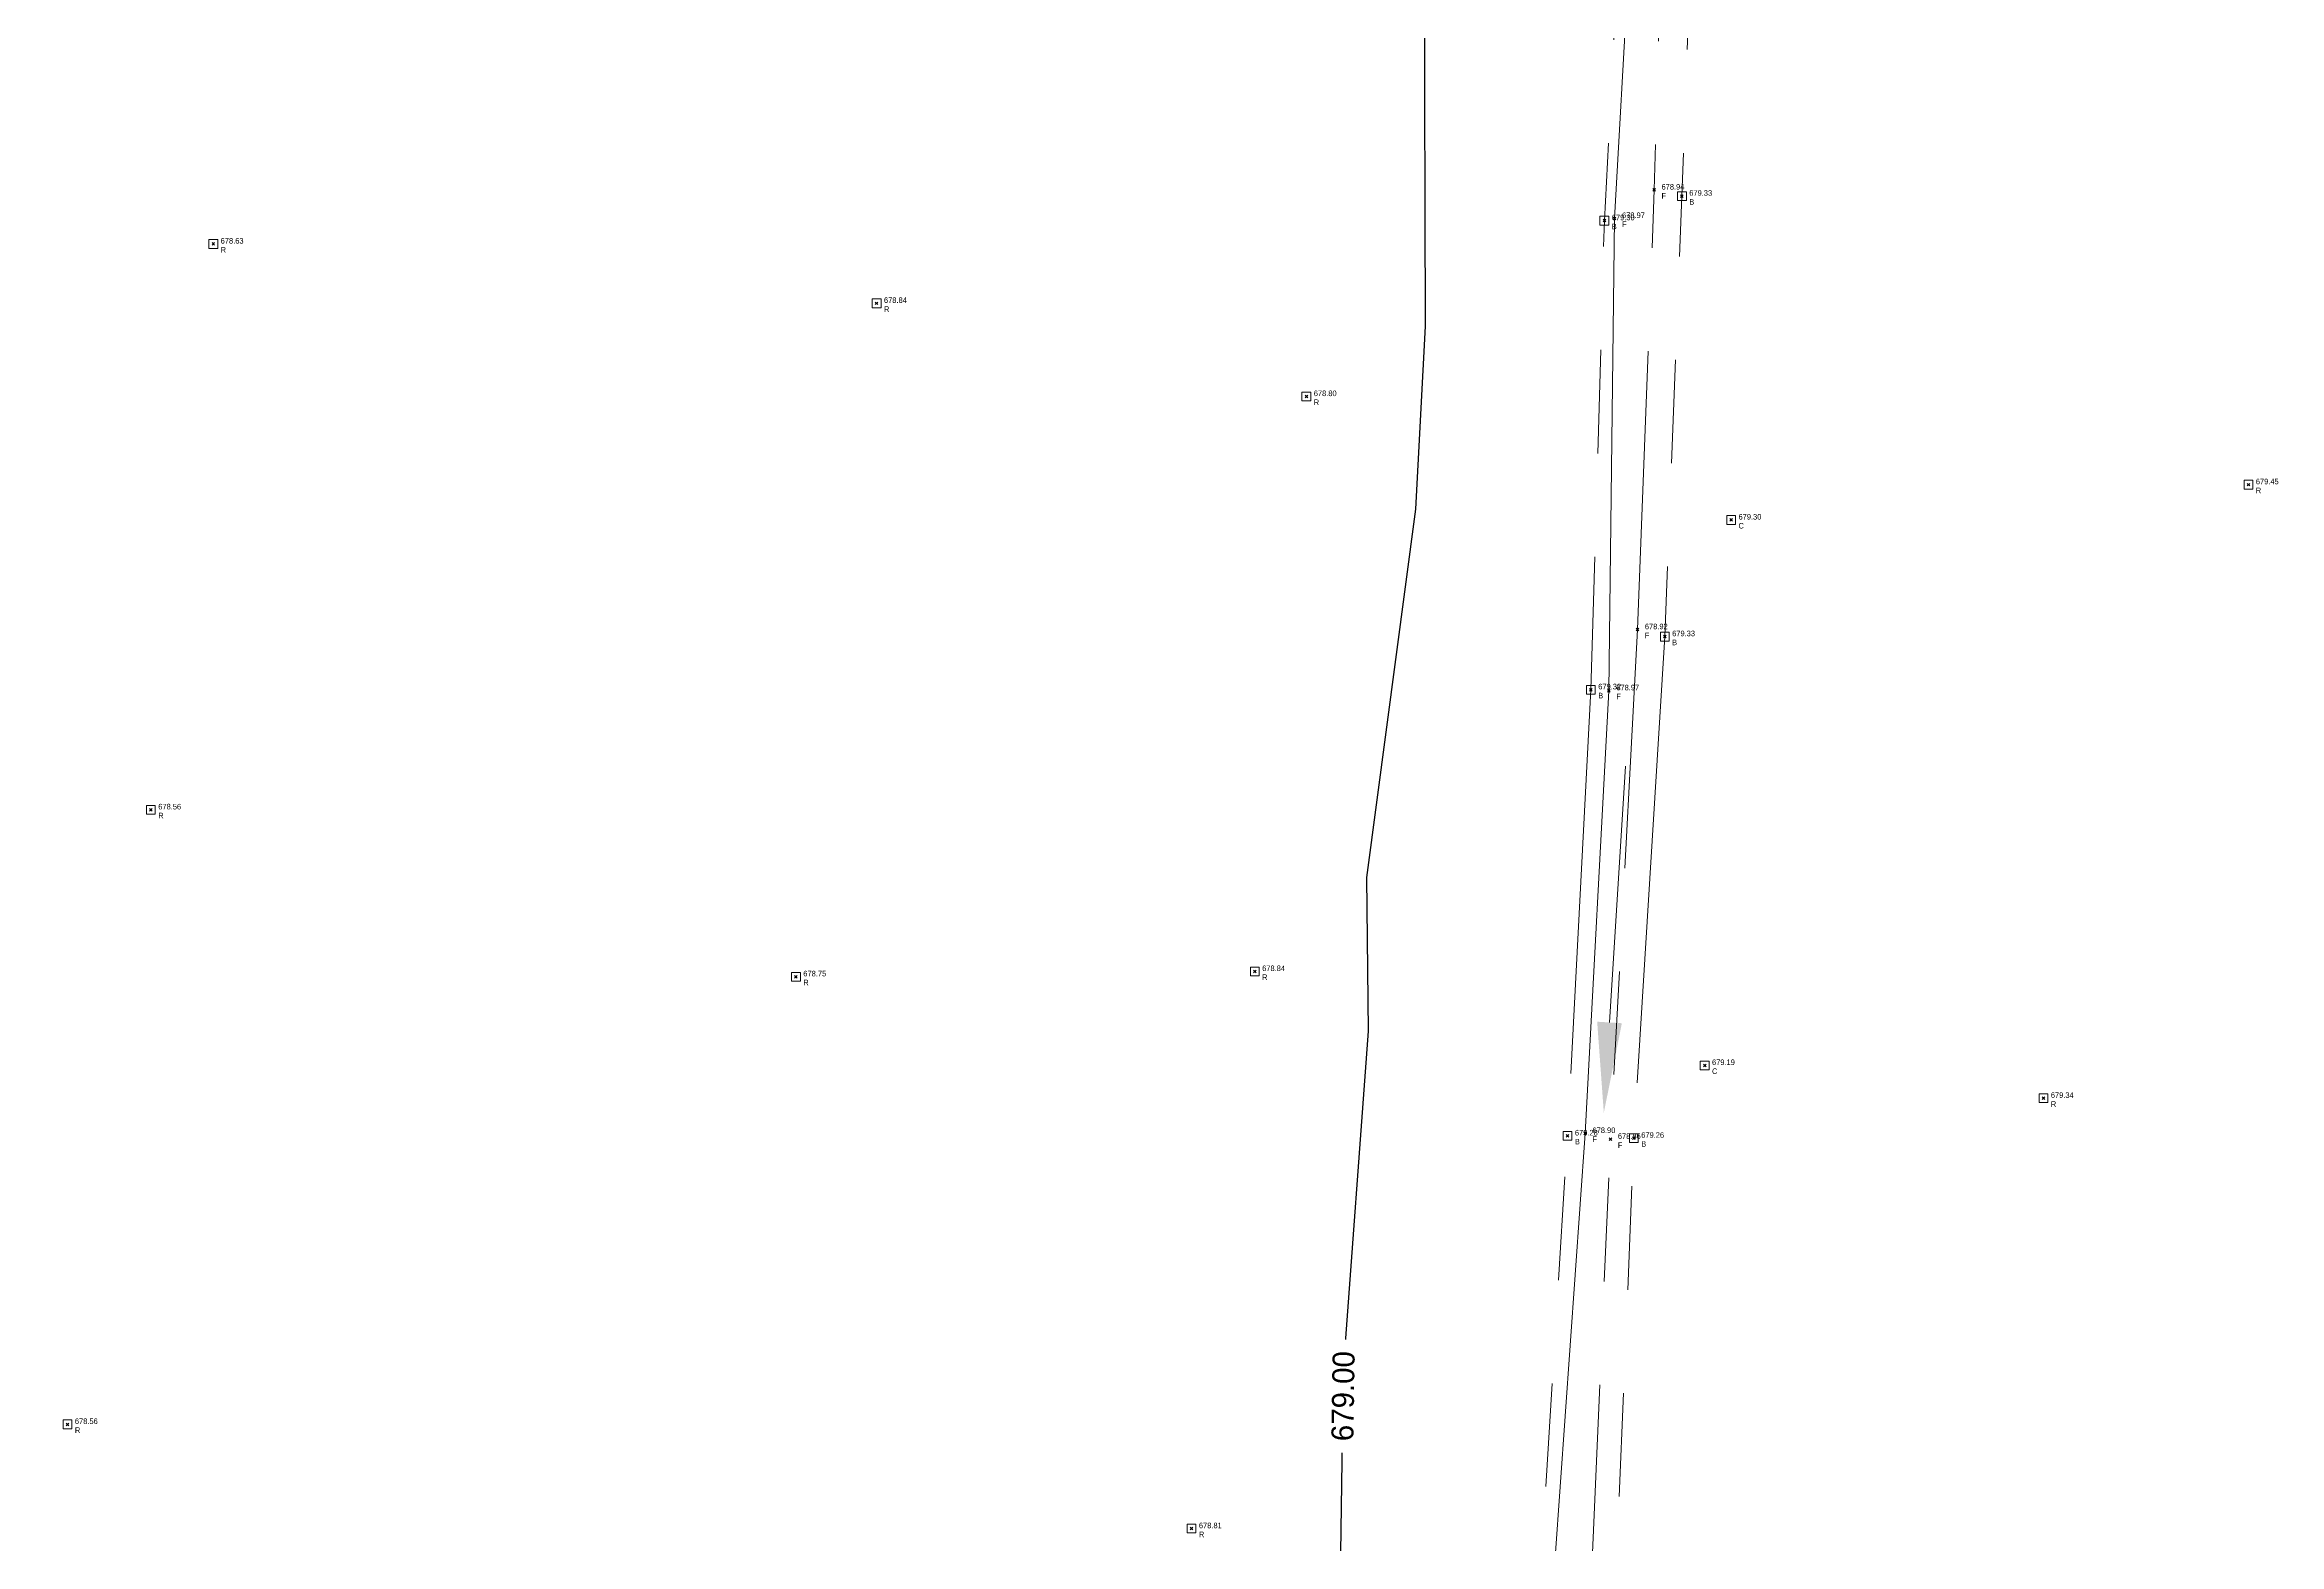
# Model space of a CAD drawing. Extents: x 350769 to 354978, y 6304672 to 6307963.
# Drawn here: x 352534.9 to 352585.7, y 6305642.5 to 6305676.5 of the extents above; entities that cross this region are included whole.
import ezdxf

# ---------------------------------------------------------------- set-up
doc = ezdxf.new("R2010")
doc.units = 0
doc.header["$PDMODE"] = 35
doc.header["$PDSIZE"] = 0.03
doc.linetypes.add('CONTINUOS', pattern=[0])
doc.linetypes.add('PHANTOM', pattern=[23.5, 11.75, -2.35, 2.35, -2.35, 2.35, -2.35])
doc.layers.get('0').update_dxf_attribs({"linetype": 'CONTINUOUS'})
doc.layers.get('Defpoints').update_dxf_attribs({"linetype": 'CONTINUOUS'})
for name, color, linetype in [('02_Geo ext_Acotamiento', 7, 'CONTINUOUS'), ('02_Geo ext_Geometria', 2, 'CONTINUOUS'), ('1-CANAL', 150, 'PHANTOM'), ('3-CANAL FDO', 141, 'PHANTOM'), ('3-CANAL_FDO', 4, 'CONTINUOUS'), ('C-TINN', 5, 'CONTINUOUS'), ('C-TOPO-MINR', 8, 'CONTINUOUS'), ('V-NODE DIC 2005', 4, 'CONTINUOUS'), ('V-NODE-TEXT DIC 2005', 2, 'CONTINUOUS')]:
    doc.layers.add(name, color=color, linetype=linetype)
doc.layers.add('0_ASD_TOPOGRAFIA_ELEMENTOS', color=9, linetype='CONTINUOS', lineweight=5, true_color=0xbdbdbd)
doc.styles.add('ROMANS', font='romans.shx', dxfattribs={"width": 0.65})
doc.dimstyles.new('Principal', dxfattribs={"dimscale": 0, "dimtxt": 2, "dimasz": 2, "dimexe": 1, "dimexo": 1, "dimtad": 1, "dimrnd": 0.05, "dimzin": 1, "dimtxsty": 'ROMANS', "dimcen": 2.5, "dimclrt": 2, "dimaunit": 2, "dimadec": 0, "dimazin": 0, "dimtfac": 1, "dimtmove": 0, "dimatfit": 3, "dimfxl": 1, "dimfxlon": 1, "dimarcsym": 0})

# ---------------------------------------------------------------- blocks, each defined once
blk = doc.blocks.new('*D990')
at = {"layer": '02_Geo ext_Geometria', "color": 0, "lineweight": -2, "transparency": 16777216}
blk.add_line((352576.022, 6306008.91), (352574.44, 6306014.447), dxfattribs=at)
at = {"layer": '02_Geo ext_Geometria', "color": 0, "transparency": 16777216}
blk.add_solid([(352574.6, 6306014.493), (352574.28, 6306014.401), (352574.165, 6306015.409)], dxfattribs=at)
at = {"layer": 'Defpoints', "color": 0, "transparency": 16777216}
for p in [(352574.165, 6306015.409), (352689.665, 6305611.165)]:
    blk.add_point(p, dxfattribs=at)
at = {"layer": '02_Geo ext_Geometria', "color": 2, "transparency": 16777216, "insert": (352576.282, 6306011.306), "char_height": 1, "attachment_point": 5, "rotation": 285.9455, "style": 'ROMANS'}
blk.add_mtext('R420,40', dxfattribs=at)
blk = doc.blocks.new('*D1163')
at = {"layer": '02_Geo ext_Acotamiento', "color": 0, "lineweight": -2, "transparency": 16777216}
blk.add_line((352570.503, 6306007.292), (352568.844, 6306012.806), dxfattribs=at)
at = {"layer": '02_Geo ext_Acotamiento', "color": 0, "transparency": 16777216}
blk.add_solid([(352569.004, 6306012.854), (352568.685, 6306012.758), (352568.556, 6306013.764)], dxfattribs=at)
at = {"layer": 'Defpoints', "color": 0, "transparency": 16777216}
for p in [(352568.556, 6306013.764), (352689.665, 6305611.165)]:
    blk.add_point(p, dxfattribs=at)
at = {"layer": '02_Geo ext_Acotamiento', "color": 2, "transparency": 16777216, "insert": (352570.729, 6306009.69), "char_height": 1, "attachment_point": 5, "rotation": 286.7422, "style": 'ROMANS'}
blk.add_mtext('R420,40', dxfattribs=at)
blk = doc.blocks.new('*D1236')
at = {"layer": '02_Geo ext_Acotamiento', "color": 0, "lineweight": -2, "transparency": 16777216}
blk.add_line((352474.045, 6305972.496), (352473.119, 6305978.179), dxfattribs=at)
at = {"layer": '02_Geo ext_Acotamiento', "color": 0, "transparency": 16777216}
blk.add_solid([(352473.283, 6305978.206), (352472.954, 6305978.153), (352472.958, 6305979.166)], dxfattribs=at)
at = {"layer": 'Defpoints', "color": 0, "transparency": 16777216}
for p in [(352472.958, 6305979.166), (352596.042, 6305224.025)]:
    blk.add_point(p, dxfattribs=at)
at = {"layer": '02_Geo ext_Acotamiento', "color": 2, "transparency": 16777216, "insert": (352474.582, 6305974.845), "char_height": 1, "attachment_point": 5, "rotation": 279.2575, "style": 'ROMANS'}
blk.add_mtext('R765,10', dxfattribs=at)
blk = doc.blocks.new('*D1285')
at = {"layer": '02_Geo ext_Acotamiento', "color": 0, "lineweight": -2, "transparency": 16777216}
blk.add_line((352571.708, 6306017.61), (352570.121, 6306023.145), dxfattribs=at)
at = {"layer": '02_Geo ext_Acotamiento', "color": 0, "transparency": 16777216}
blk.add_solid([(352570.282, 6306023.191), (352569.961, 6306023.099), (352569.846, 6306024.106)], dxfattribs=at)
at = {"layer": 'Defpoints', "color": 0, "transparency": 16777216}
for p in [(352569.846, 6306024.106), (352673.986, 6305660.762)]:
    blk.add_point(p, dxfattribs=at)
at = {"layer": '02_Geo ext_Acotamiento', "color": 2, "transparency": 16777216, "insert": (352571.966, 6306020.005), "char_height": 1, "attachment_point": 5, "rotation": 285.9932, "style": 'ROMANS'}
blk.add_mtext('R377,95', dxfattribs=at)
blk = doc.blocks.new('*U1327')
at = {"color": 0, "linetype": 'ByBlock', "lineweight": -2, "transparency": 16777216}
blk.add_point((0, 0), dxfattribs=at)
blk = doc.blocks.new('*U4300', base_point=(352570.393, 6305672.458))
at = {"layer": 'V-NODE-TEXT DIC 2005', "linetype": 'ByBlock', "char_height": 0.127}
for s, insert, attachment_point in [('679.30', (352570.56, 6305672.529), 4), ('B', (352570.56, 6305672.39), 1)]:
    blk.add_mtext(s, dxfattribs=dict(at, insert=insert, attachment_point=attachment_point))
blk = doc.blocks.new('*U4301', base_point=(352570.393, 6305672.458))
at = {"layer": 'V-NODE-TEXT DIC 2005', "color": 2, "lineweight": -2}
blk.add_blockref('*U4300', (352570.393, 6305672.458), dxfattribs=at)
blk = doc.blocks.new('*U4298', base_point=(352572.153, 6305673.015))
at = {"layer": 'V-NODE-TEXT DIC 2005', "linetype": 'ByBlock', "char_height": 0.127}
for s, insert, attachment_point in [('679.33', (352572.32, 6305673.086), 4), ('B', (352572.32, 6305672.947), 1)]:
    blk.add_mtext(s, dxfattribs=dict(at, insert=insert, attachment_point=attachment_point))
blk = doc.blocks.new('*U4299', base_point=(352572.153, 6305673.015))
at = {"layer": 'V-NODE-TEXT DIC 2005', "color": 2, "lineweight": -2}
blk.add_blockref('*U4298', (352572.153, 6305673.015), dxfattribs=at)
blk = doc.blocks.new('*U4292', base_point=(352570.086, 6305661.803))
at = {"layer": 'V-NODE-TEXT DIC 2005', "linetype": 'ByBlock', "char_height": 0.127}
for s, insert, attachment_point in [('679.32', (352570.253, 6305661.874), 4), ('B', (352570.253, 6305661.735), 1)]:
    blk.add_mtext(s, dxfattribs=dict(at, insert=insert, attachment_point=attachment_point))
blk = doc.blocks.new('*U4293', base_point=(352570.086, 6305661.803))
at = {"layer": 'V-NODE-TEXT DIC 2005', "color": 2, "lineweight": -2}
blk.add_blockref('*U4292', (352570.086, 6305661.803), dxfattribs=at)
blk = doc.blocks.new('*U4286', base_point=(352571.764, 6305663.01))
at = {"layer": 'V-NODE-TEXT DIC 2005', "linetype": 'ByBlock', "char_height": 0.127}
for s, insert, attachment_point in [('679.33', (352571.931, 6305663.081), 4), ('B', (352571.931, 6305662.942), 1)]:
    blk.add_mtext(s, dxfattribs=dict(at, insert=insert, attachment_point=attachment_point))
blk = doc.blocks.new('*U4287', base_point=(352571.764, 6305663.01))
at = {"layer": 'V-NODE-TEXT DIC 2005', "color": 2, "lineweight": -2}
blk.add_blockref('*U4286', (352571.764, 6305663.01), dxfattribs=at)
blk = doc.blocks.new('*U4284', base_point=(352569.556, 6305651.67))
at = {"layer": 'V-NODE-TEXT DIC 2005', "linetype": 'ByBlock', "char_height": 0.127}
for s, insert, attachment_point in [('679.28', (352569.723, 6305651.741), 4), ('B', (352569.723, 6305651.602), 1)]:
    blk.add_mtext(s, dxfattribs=dict(at, insert=insert, attachment_point=attachment_point))
blk = doc.blocks.new('*U4285', base_point=(352569.556, 6305651.67))
at = {"layer": 'V-NODE-TEXT DIC 2005', "color": 2, "lineweight": -2}
blk.add_blockref('*U4284', (352569.556, 6305651.67), dxfattribs=at)
blk = doc.blocks.new('*U4270', base_point=(352571.063, 6305651.617))
at = {"layer": 'V-NODE-TEXT DIC 2005', "linetype": 'ByBlock', "char_height": 0.127}
for s, insert, attachment_point in [('679.26', (352571.23, 6305651.688), 4), ('B', (352571.23, 6305651.549), 1)]:
    blk.add_mtext(s, dxfattribs=dict(at, insert=insert, attachment_point=attachment_point))
blk = doc.blocks.new('*U4271', base_point=(352571.063, 6305651.617))
at = {"layer": 'V-NODE-TEXT DIC 2005', "color": 2, "lineweight": -2}
blk.add_blockref('*U4270', (352571.063, 6305651.617), dxfattribs=at)
blk = doc.blocks.new('*U3998', base_point=(352573.271, 6305665.66))
at = {"layer": 'V-NODE-TEXT DIC 2005', "linetype": 'ByBlock', "char_height": 0.127}
for s, insert, attachment_point in [('679.30', (352573.438, 6305665.731), 4), ('C', (352573.438, 6305665.592), 1)]:
    blk.add_mtext(s, dxfattribs=dict(at, insert=insert, attachment_point=attachment_point))
blk = doc.blocks.new('*U3999', base_point=(352573.271, 6305665.66))
at = {"layer": 'V-NODE-TEXT DIC 2005', "color": 2, "lineweight": -2}
blk.add_blockref('*U3998', (352573.271, 6305665.66), dxfattribs=at)
blk = doc.blocks.new('*U3966', base_point=(352572.671, 6305653.27))
at = {"layer": 'V-NODE-TEXT DIC 2005', "linetype": 'ByBlock', "char_height": 0.127}
for s, insert, attachment_point in [('679.19', (352572.838, 6305653.341), 4), ('C', (352572.838, 6305653.202), 1)]:
    blk.add_mtext(s, dxfattribs=dict(at, insert=insert, attachment_point=attachment_point))
blk = doc.blocks.new('*U3967', base_point=(352572.671, 6305653.27))
at = {"layer": 'V-NODE-TEXT DIC 2005', "color": 2, "lineweight": -2}
blk.add_blockref('*U3966', (352572.671, 6305653.27), dxfattribs=at)
blk = doc.blocks.new('*U3884', base_point=(352570.532, 6305651.592))
at = {"layer": 'V-NODE-TEXT DIC 2005', "linetype": 'ByBlock', "char_height": 0.127}
for s, insert, attachment_point in [('678.86', (352570.699, 6305651.663), 4), ('F', (352570.699, 6305651.524), 1)]:
    blk.add_mtext(s, dxfattribs=dict(at, insert=insert, attachment_point=attachment_point))
blk = doc.blocks.new('*U3885', base_point=(352570.532, 6305651.592))
at = {"layer": 'V-NODE-TEXT DIC 2005', "color": 2, "lineweight": -2}
blk.add_blockref('*U3884', (352570.532, 6305651.592), dxfattribs=at)
blk = doc.blocks.new('*U3842', base_point=(352569.956, 6305651.725))
at = {"layer": 'V-NODE-TEXT DIC 2005', "linetype": 'ByBlock', "char_height": 0.127}
for s, insert, attachment_point in [('678.90', (352570.123, 6305651.796), 4), ('F', (352570.123, 6305651.657), 1)]:
    blk.add_mtext(s, dxfattribs=dict(at, insert=insert, attachment_point=attachment_point))
blk = doc.blocks.new('*U3843', base_point=(352569.956, 6305651.725))
at = {"layer": 'V-NODE-TEXT DIC 2005', "color": 2, "lineweight": -2}
blk.add_blockref('*U3842', (352569.956, 6305651.725), dxfattribs=at)
blk = doc.blocks.new('*U3832', base_point=(352570.625, 6305672.508))
at = {"layer": 'V-NODE-TEXT DIC 2005', "linetype": 'ByBlock', "char_height": 0.127}
for s, insert, attachment_point in [('678.97', (352570.792, 6305672.579), 4), ('F', (352570.792, 6305672.44), 1)]:
    blk.add_mtext(s, dxfattribs=dict(at, insert=insert, attachment_point=attachment_point))
blk = doc.blocks.new('*U3833', base_point=(352570.625, 6305672.508))
at = {"layer": 'V-NODE-TEXT DIC 2005', "color": 2, "lineweight": -2}
blk.add_blockref('*U3832', (352570.625, 6305672.508), dxfattribs=at)
blk = doc.blocks.new('*U3830', base_point=(352571.523, 6305673.155))
at = {"layer": 'V-NODE-TEXT DIC 2005', "linetype": 'ByBlock', "char_height": 0.127}
for s, insert, attachment_point in [('678.94', (352571.69, 6305673.226), 4), ('F', (352571.69, 6305673.087), 1)]:
    blk.add_mtext(s, dxfattribs=dict(at, insert=insert, attachment_point=attachment_point))
blk = doc.blocks.new('*U3831', base_point=(352571.523, 6305673.155))
at = {"layer": 'V-NODE-TEXT DIC 2005', "color": 2, "lineweight": -2}
blk.add_blockref('*U3830', (352571.523, 6305673.155), dxfattribs=at)
blk = doc.blocks.new('*U3818', base_point=(352571.144, 6305663.168))
at = {"layer": 'V-NODE-TEXT DIC 2005', "linetype": 'ByBlock', "char_height": 0.127}
for s, insert, attachment_point in [('678.92', (352571.311, 6305663.239), 4), ('F', (352571.311, 6305663.1), 1)]:
    blk.add_mtext(s, dxfattribs=dict(at, insert=insert, attachment_point=attachment_point))
blk = doc.blocks.new('*U3819', base_point=(352571.144, 6305663.168))
at = {"layer": 'V-NODE-TEXT DIC 2005', "color": 2, "lineweight": -2}
blk.add_blockref('*U3818', (352571.144, 6305663.168), dxfattribs=at)
blk = doc.blocks.new('*U3804', base_point=(352570.496, 6305661.781))
at = {"layer": 'V-NODE-TEXT DIC 2005', "linetype": 'ByBlock', "char_height": 0.127}
for s, insert, attachment_point in [('678.97', (352570.663, 6305661.852), 4), ('F', (352570.663, 6305661.713), 1)]:
    blk.add_mtext(s, dxfattribs=dict(at, insert=insert, attachment_point=attachment_point))
blk = doc.blocks.new('*U3805', base_point=(352570.496, 6305661.781))
at = {"layer": 'V-NODE-TEXT DIC 2005', "color": 2, "lineweight": -2}
blk.add_blockref('*U3804', (352570.496, 6305661.781), dxfattribs=at)
blk = doc.blocks.new('*U3072', base_point=(352563.623, 6305668.464))
at = {"layer": 'V-NODE-TEXT DIC 2005', "linetype": 'ByBlock', "char_height": 0.127}
for s, insert, attachment_point in [('678.80', (352563.79, 6305668.535), 4), ('R', (352563.79, 6305668.396), 1)]:
    blk.add_mtext(s, dxfattribs=dict(at, insert=insert, attachment_point=attachment_point))
blk = doc.blocks.new('*U3073', base_point=(352563.623, 6305668.464))
at = {"layer": 'V-NODE-TEXT DIC 2005', "color": 2, "lineweight": -2}
blk.add_blockref('*U3072', (352563.623, 6305668.464), dxfattribs=at)
blk = doc.blocks.new('*U3066', base_point=(352561.016, 6305642.749))
at = {"layer": 'V-NODE-TEXT DIC 2005', "linetype": 'ByBlock', "char_height": 0.127}
for s, insert, attachment_point in [('678.81', (352561.183, 6305642.82), 4), ('R', (352561.183, 6305642.681), 1)]:
    blk.add_mtext(s, dxfattribs=dict(at, insert=insert, attachment_point=attachment_point))
blk = doc.blocks.new('*U3067', base_point=(352561.016, 6305642.749))
at = {"layer": 'V-NODE-TEXT DIC 2005', "color": 2, "lineweight": -2}
blk.add_blockref('*U3066', (352561.016, 6305642.749), dxfattribs=at)
blk = doc.blocks.new('*U3062', base_point=(352562.452, 6305655.404))
at = {"layer": 'V-NODE-TEXT DIC 2005', "linetype": 'ByBlock', "char_height": 0.127}
for s, insert, attachment_point in [('678.84', (352562.619, 6305655.475), 4), ('R', (352562.619, 6305655.336), 1)]:
    blk.add_mtext(s, dxfattribs=dict(at, insert=insert, attachment_point=attachment_point))
blk = doc.blocks.new('*U3063', base_point=(352562.452, 6305655.404))
at = {"layer": 'V-NODE-TEXT DIC 2005', "color": 2, "lineweight": -2}
blk.add_blockref('*U3062', (352562.452, 6305655.404), dxfattribs=at)
blk = doc.blocks.new('*U3060', base_point=(352552.03, 6305655.283))
at = {"layer": 'V-NODE-TEXT DIC 2005', "linetype": 'ByBlock', "char_height": 0.127}
for s, insert, attachment_point in [('678.75', (352552.197, 6305655.354), 4), ('R', (352552.197, 6305655.215), 1)]:
    blk.add_mtext(s, dxfattribs=dict(at, insert=insert, attachment_point=attachment_point))
blk = doc.blocks.new('*U3061', base_point=(352552.03, 6305655.283))
at = {"layer": 'V-NODE-TEXT DIC 2005', "color": 2, "lineweight": -2}
blk.add_blockref('*U3060', (352552.03, 6305655.283), dxfattribs=at)
blk = doc.blocks.new('*U3056', base_point=(352553.861, 6305670.579))
at = {"layer": 'V-NODE-TEXT DIC 2005', "linetype": 'ByBlock', "char_height": 0.127}
for s, insert, attachment_point in [('678.84', (352554.028, 6305670.65), 4), ('R', (352554.028, 6305670.511), 1)]:
    blk.add_mtext(s, dxfattribs=dict(at, insert=insert, attachment_point=attachment_point))
blk = doc.blocks.new('*U3057', base_point=(352553.861, 6305670.579))
at = {"layer": 'V-NODE-TEXT DIC 2005', "color": 2, "lineweight": -2}
blk.add_blockref('*U3056', (352553.861, 6305670.579), dxfattribs=at)
blk = doc.blocks.new('*U2972', base_point=(352538.794, 6305671.926))
at = {"layer": 'V-NODE-TEXT DIC 2005', "linetype": 'ByBlock', "char_height": 0.127}
for s, insert, attachment_point in [('678.63', (352538.961, 6305671.997), 4), ('R', (352538.961, 6305671.858), 1)]:
    blk.add_mtext(s, dxfattribs=dict(at, insert=insert, attachment_point=attachment_point))
blk = doc.blocks.new('*U2973', base_point=(352538.794, 6305671.926))
at = {"layer": 'V-NODE-TEXT DIC 2005', "color": 2, "lineweight": -2}
blk.add_blockref('*U2972', (352538.794, 6305671.926), dxfattribs=at)
blk = doc.blocks.new('*U2968', base_point=(352537.377, 6305659.074))
at = {"layer": 'V-NODE-TEXT DIC 2005', "linetype": 'ByBlock', "char_height": 0.127}
for s, insert, attachment_point in [('678.56', (352537.544, 6305659.145), 4), ('R', (352537.544, 6305659.006), 1)]:
    blk.add_mtext(s, dxfattribs=dict(at, insert=insert, attachment_point=attachment_point))
blk = doc.blocks.new('*U2969', base_point=(352537.377, 6305659.074))
at = {"layer": 'V-NODE-TEXT DIC 2005', "color": 2, "lineweight": -2}
blk.add_blockref('*U2968', (352537.377, 6305659.074), dxfattribs=at)
blk = doc.blocks.new('*U2964', base_point=(352535.484, 6305645.114))
at = {"layer": 'V-NODE-TEXT DIC 2005', "linetype": 'ByBlock', "char_height": 0.127}
for s, insert, attachment_point in [('678.56', (352535.651, 6305645.185), 4), ('R', (352535.651, 6305645.046), 1)]:
    blk.add_mtext(s, dxfattribs=dict(at, insert=insert, attachment_point=attachment_point))
blk = doc.blocks.new('*U2965', base_point=(352535.484, 6305645.114))
at = {"layer": 'V-NODE-TEXT DIC 2005', "color": 2, "lineweight": -2}
blk.add_blockref('*U2964', (352535.484, 6305645.114), dxfattribs=at)
blk = doc.blocks.new('*U2386', base_point=(352580.367, 6305652.525))
at = {"layer": 'V-NODE-TEXT DIC 2005', "linetype": 'ByBlock', "char_height": 0.127}
for s, insert, attachment_point in [('679.34', (352580.534, 6305652.596), 4), ('R', (352580.534, 6305652.457), 1)]:
    blk.add_mtext(s, dxfattribs=dict(at, insert=insert, attachment_point=attachment_point))
blk = doc.blocks.new('*U2387', base_point=(352580.367, 6305652.525))
at = {"layer": 'V-NODE-TEXT DIC 2005', "color": 2, "lineweight": -2}
blk.add_blockref('*U2386', (352580.367, 6305652.525), dxfattribs=at)
blk = doc.blocks.new('*U2376', base_point=(352585.022, 6305666.462))
at = {"layer": 'V-NODE-TEXT DIC 2005', "linetype": 'ByBlock', "char_height": 0.127}
for s, insert, attachment_point in [('679.45', (352585.189, 6305666.533), 4), ('R', (352585.189, 6305666.394), 1)]:
    blk.add_mtext(s, dxfattribs=dict(at, insert=insert, attachment_point=attachment_point))
blk = doc.blocks.new('*U2377', base_point=(352585.022, 6305666.462))
at = {"layer": 'V-NODE-TEXT DIC 2005', "color": 2, "lineweight": -2}
blk.add_blockref('*U2376', (352585.022, 6305666.462), dxfattribs=at)
blk = doc.blocks.new('TOPOGRAFIA')
at = {"layer": '1-CANAL', "lineweight": 0, "true_color": 0xbdbdbd}
blk.add_hatch(color=9, dxfattribs=at).paths.add_polyline_path([(390570.176, 6302654.333), (390570.327, 6302652.265), (390570.737, 6302654.298)])
at = {"layer": '1-CANAL', "color": 9, "lineweight": 0, "true_color": 0xbdbdbd, "flags": 128}
for points in [[(390567.787, 6302629.727), (390568.793, 6302640.353), (390569.503, 6302651.739), (390570.033, 6302661.873), (390570.34, 6302672.528), (390570.92, 6302683.642), (390571.385, 6302692.94), (390572.206, 6302702.09), (390572.491, 6302712.168), (390573.178, 6302721.782), (390573.739, 6302732.321), (390574.43, 6302741.485), (390575.232, 6302752.552), (390575.303, 6302758.186), (390573.072, 6302758.741), (390565.731, 6302762.63), (390558.774, 6302762.052), (390549.097, 6302759.46), (390540.056, 6302756.523), (390530.957, 6302754.646), (390519.837, 6302751.496), (390509.631, 6302748.296), (390499.766, 6302744.712), (390490.284, 6302741.391), (390477.589, 6302736.731), (390469.698, 6302733.787), (390460.923, 6302731.042), (390452.374, 6302728.107), (390438.311, 6302722.869), (390431.422, 6302718.409), (390419.91, 6302710.977), (390412.117, 6302707.007), (390402.106, 6302701.336), (390395.117, 6302696.907), (390381.316, 6302693.365), (390369.866, 6302691.898), (390358.977, 6302690.522), (390351.003, 6302689.869), (390338.841, 6302688.974), (390330.387, 6302688.811), (390318.293, 6302688.652), (390310.613, 6302688.12), (390310.097, 6302689.409), (390318.134, 6302689.995), (390330.169, 6302689.859), (390338.592, 6302690.268), (390350.911, 6302691.365), (390358.441, 6302692.052), (390369.602, 6302693.031), (390381.494, 6302694.408), (390394.454, 6302697.809), (390401.441, 6302702.027), (390411.517, 6302708.091), (390419.432, 6302711.748), (390430.822, 6302719.202), (390437.823, 6302723.766), (390451.878, 6302729.106), (390460.597, 6302731.881), (390469.278, 6302734.632), (390477.218, 6302737.629), (390489.928, 6302742.229), (390499.382, 6302745.508), (390509.312, 6302749.089), (390519.62, 6302752.392), (390530.723, 6302755.531), (390539.654, 6302757.751), (390548.71, 6302760.578), (390558.851, 6302763.211), (390565.636, 6302763.686), (390573.601, 6302759.59), (390575.339, 6302759.411), (390576.082, 6302766.593), (390577.196, 6302775.886), (390577.943, 6302782.884), (390578.269, 6302790.104), (390579.967, 6302802.039), (390581.351, 6302810.063)], [(390569.681, 6302629.487), (390570.545, 6302640.312), (390571.01, 6302651.687), (390571.712, 6302663.08), (390572.102, 6302673.085), (390572.479, 6302683.679), (390572.841, 6302693.604), (390573.518, 6302702.814), (390573.811, 6302711.601), (390574.548, 6302721.656), (390575.088, 6302732.417), (390575.827, 6302741.527), (390576.589, 6302752.278), (390576.502, 6302758.278)], [(390570.823, 6302660.14), (390570.456, 6302654.316)]]:
    blk.add_lwpolyline(points, dxfattribs=at)
at = {"layer": '3-CANAL FDO', "color": 9, "lineweight": 0, "true_color": 0xbdbdbd, "flags": 128}
blk.add_lwpolyline([(390581.391, 6302809.883), (390581.648, 6302809.84), (390580.597, 6302802.1), (390578.953, 6302790.06), (390578.573, 6302782.649), (390577.794, 6302776.029), (390576.851, 6302766.557), (390576.235, 6302757.793), (390576.163, 6302752.355), (390575.303, 6302741.598), (390574.73, 6302732.303), (390574.058, 6302722.337), (390573.288, 6302711.952), (390572.963, 6302702.75), (390572.33, 6302693.805), (390571.773, 6302683.857), (390571.472, 6302673.225), (390571.091, 6302663.238), (390570.478, 6302651.661), (390569.974, 6302640.163), (390568.971, 6302629.597)], dxfattribs=at)
at = {"layer": '3-CANAL_FDO', "color": 9, "lineweight": 0, "true_color": 0xbdbdbd}
blk.add_lwpolyline([(390530.973, 6302754.926), (390540.132, 6302756.904), (390548.804, 6302759.814), (390558.607, 6302762.282), (390565.668, 6302763.03), (390573.135, 6302758.977), (390575.664, 6302758.341), (390575.744, 6302757.782), (390575.695, 6302752.397), (390574.786, 6302741.51), (390574.1, 6302732.304), (390573.507, 6302721.774), (390572.807, 6302712.052), (390572.413, 6302702.253), (390571.665, 6302693.05), (390571.194, 6302683.608), (390570.572, 6302672.578), (390570.443, 6302661.851), (390569.902, 6302651.795), (390569.109, 6302640.558)], dxfattribs=at)
at = {"layer": 'C-TINN', "color": 9, "linetype": 'Continuous', "lineweight": 0, "true_color": 0xbdbdbd}
for points, elevation in [([(390572.002, 6302672.985), (390572.002, 6302673.185), (390572.202, 6302673.185), (390572.202, 6302672.985), (390572.002, 6302672.985)], 679.33), ([(390570.24, 6302672.428), (390570.24, 6302672.628), (390570.44, 6302672.628), (390570.44, 6302672.428), (390570.24, 6302672.428)], 679.3), ([(390538.642, 6302671.899), (390538.642, 6302672.099), (390538.842, 6302672.099), (390538.842, 6302671.899), (390538.642, 6302671.899)], 678.63), ([(390553.709, 6302670.55), (390553.709, 6302670.75), (390553.909, 6302670.75), (390553.909, 6302670.55), (390553.709, 6302670.55)], 678.84), ([(390563.47, 6302668.435), (390563.47, 6302668.635), (390563.67, 6302668.635), (390563.67, 6302668.435), (390563.47, 6302668.435)], 678.8), ([(390584.87, 6302666.431), (390584.87, 6302666.631), (390585.07, 6302666.631), (390585.07, 6302666.431), (390584.87, 6302666.431)], 679.45), ([(390573.118, 6302665.63), (390573.118, 6302665.83), (390573.318, 6302665.83), (390573.318, 6302665.63), (390573.118, 6302665.63)], 679.3), ([(390571.612, 6302662.98), (390571.612, 6302663.18), (390571.812, 6302663.18), (390571.812, 6302662.98), (390571.612, 6302662.98)], 679.33), ([(390569.933, 6302661.773), (390569.933, 6302661.973), (390570.133, 6302661.973), (390570.133, 6302661.773), (390569.933, 6302661.773)], 679.32), ([(390537.224, 6302659.046), (390537.224, 6302659.246), (390537.424, 6302659.246), (390537.424, 6302659.046), (390537.224, 6302659.046)], 678.56), ([(390562.299, 6302655.375), (390562.299, 6302655.575), (390562.499, 6302655.575), (390562.499, 6302655.375), (390562.299, 6302655.375)], 678.84), ([(390551.877, 6302655.254), (390551.877, 6302655.454), (390552.077, 6302655.454), (390552.077, 6302655.254), (390551.877, 6302655.254)], 678.75), ([(390572.518, 6302653.24), (390572.518, 6302653.44), (390572.718, 6302653.44), (390572.718, 6302653.24), (390572.518, 6302653.24)], 679.19), ([(390580.213, 6302652.495), (390580.213, 6302652.695), (390580.413, 6302652.695), (390580.413, 6302652.495), (390580.213, 6302652.495)], 679.34), ([(390569.403, 6302651.639), (390569.403, 6302651.839), (390569.603, 6302651.839), (390569.603, 6302651.639), (390569.403, 6302651.639)], 679.28), ([(390570.91, 6302651.587), (390570.91, 6302651.787), (390571.11, 6302651.787), (390571.11, 6302651.587), (390570.91, 6302651.587)], 679.26), ([(390535.331, 6302645.087), (390535.331, 6302645.287), (390535.531, 6302645.287), (390535.531, 6302645.087), (390535.331, 6302645.087)], 678.56), ([(390560.862, 6302642.72), (390560.862, 6302642.92), (390561.062, 6302642.92), (390561.062, 6302642.72), (390560.862, 6302642.72)], 678.81)]:
    blk.add_lwpolyline(points, dxfattribs=dict(at, elevation=elevation))
for p in [(390572.102, 6302673.085, 679.33), (390570.34, 6302672.528, 679.3), (390538.742, 6302671.999, 678.63), (390553.809, 6302670.65, 678.84), (390563.57, 6302668.535, 678.8), (390584.97, 6302666.531, 679.45), (390573.218, 6302665.73, 679.3), (390571.712, 6302663.08, 679.33), (390570.033, 6302661.873, 679.32), (390537.324, 6302659.146, 678.56), (390551.977, 6302655.354, 678.75), (390562.399, 6302655.475, 678.84), (390572.618, 6302653.34, 679.19), (390580.313, 6302652.595, 679.34), (390569.503, 6302651.739, 679.28), (390571.01, 6302651.687, 679.26), (390535.431, 6302645.187, 678.56), (390560.962, 6302642.82, 678.81)]:
    blk.add_point(p, dxfattribs=at)
at = {"layer": 'C-TOPO-MINR', "color": 9, "linetype": 'Continuous', "lineweight": -3, "true_color": 0xbdbdbd, "elevation": 679}
blk.add_lwpolyline([(390564.344, 6302641.755), (390564.415, 6302646.426), (390564.982, 6302654.117), (390564.943, 6302657.608), (390566.056, 6302665.973), (390566.278, 6302670.132), (390566.253, 6302678.122), (390566.346, 6302681.618), (390565.672, 6302692.577), (390565.683, 6302693.376), (390565.628, 6302693.968), (390565.456, 6302697.075), (390557.775, 6302698.581), (390555.796, 6302698.117), (390547.721, 6302703.595), (390543.552, 6302712.117), (390542.746, 6302713.195), (390541.919, 6302715.288), (390536.799, 6302725.393), (390530.367, 6302732.343)], dxfattribs=at)
at = {"layer": 'V-NODE DIC 2005', "color": 9, "lineweight": 0, "true_color": 0xbdbdbd, "rotation": 359.9963883938062}
for p in [(390571.471, 6302673.225), (390572.101, 6302673.085), (390570.341, 6302672.528), (390570.573, 6302672.578), (390538.742, 6302671.998), (390553.809, 6302670.65), (390563.571, 6302668.534), (390584.97, 6302666.531), (390573.219, 6302665.73), (390571.092, 6302663.238), (390571.712, 6302663.08), (390570.033, 6302661.873), (390570.443, 6302661.851), (390537.324, 6302659.146), (390551.977, 6302655.354), (390562.399, 6302655.474), (390572.618, 6302653.34), (390580.314, 6302652.594), (390569.503, 6302651.74), (390569.903, 6302651.795), (390570.479, 6302651.662), (390571.01, 6302651.687), (390535.43, 6302645.186), (390560.962, 6302642.819)]:
    blk.add_blockref('*U1327', p, dxfattribs=at)
at = {"layer": 'V-NODE-TEXT DIC 2005', "color": 9, "lineweight": 0, "true_color": 0xbdbdbd, "rotation": 359.9963883938062}
for name, p in [('*U3831', (390571.471, 6302673.225)), ('*U4299', (390572.101, 6302673.085)), ('*U4301', (390570.341, 6302672.528)), ('*U3833', (390570.573, 6302672.578)), ('*U2973', (390538.742, 6302671.998)), ('*U3057', (390553.809, 6302670.65)), ('*U3073', (390563.571, 6302668.534)), ('*U2377', (390584.97, 6302666.531)), ('*U3999', (390573.219, 6302665.73)), ('*U3819', (390571.092, 6302663.238)), ('*U4287', (390571.712, 6302663.08)), ('*U4293', (390570.033, 6302661.873)), ('*U3805', (390570.443, 6302661.851)), ('*U2969', (390537.324, 6302659.146)), ('*U3061', (390551.977, 6302655.354)), ('*U3063', (390562.399, 6302655.474)), ('*U3967', (390572.618, 6302653.34)), ('*U2387', (390580.314, 6302652.594)), ('*U4285', (390569.503, 6302651.74)), ('*U3843', (390569.903, 6302651.795)), ('*U3885', (390570.479, 6302651.662)), ('*U4271', (390571.01, 6302651.687)), ('*U2965', (390535.43, 6302645.186)), ('*U3067', (390560.962, 6302642.819))]:
    blk.add_blockref(name, p, dxfattribs=at)
at = {"layer": 'C-TOPO-MINR', "color": 9, "linetype": 'Continuous', "lineweight": 0, "true_color": 0xbdbdbd, "insert": (390564.406, 6302645.828, 679), "char_height": 0.5, "width": 2.50095, "attachment_point": 5, "rotation": 89.1274, "bg_fill": 3, "box_fill_scale": 1.0635, "bg_fill_color": 9, "bg_fill_true_color": 13158600, "bg_fill_transparency": 0}
blk.add_mtext('679.00', dxfattribs=at)

msp = doc.modelspace()

# ---------------------------------------------------------------- dimensions: what is measured, and where the dimension line sits
at = {"layer": '02_Geo ext_Acotamiento'}
for center, mpoint, override, picture, middle in [((352673.986, 6305660.762), (352569.846, 6306024.106), {"dimscale": 0, "dimfxl": 0.22}, '*D1285', (352571.093, 6306019.755)), ((352689.665, 6305611.165), (352568.556, 6306013.764), {"dimscale": 0, "dimaunit": 0, "dimfxl": 0.22, "dimarcsym": 1}, '*D1163', (352569.86, 6306009.429)), ((352596.042, 6305224.025), (352472.958, 6305979.166), {"dimscale": 0, "dimaunit": 0, "dimfxl": 0.22, "dimarcsym": 1}, '*D1236', (352473.686, 6305974.698))]:
    dim = msp.add_radius_dim(center=center, mpoint=mpoint, dimstyle='Principal', override=override, dxfattribs=at)
    dim.commit()
    dim.dimension.update_dxf_attribs({"geometry": picture, "text_midpoint": middle, "dimtype": 164})
at = {"layer": '02_Geo ext_Geometria'}
dim = msp.add_radius_dim(center=(352689.665, 6305611.165), mpoint=(352574.165, 6306015.409), dimstyle='Principal', override={"dimscale": 0, "dimaunit": 0, "dimfxl": 0.22, "dimarcsym": 1}, dxfattribs=at)
dim.commit()
dim.dimension.update_dxf_attribs({"geometry": '*D990', "text_midpoint": (352575.409, 6306011.056), "dimtype": 164})

# ---------------------------------------------------------------- next in the draw order: block references
at = {"layer": '0_ASD_TOPOGRAFIA_ELEMENTOS', "color": 30, "true_color": 0xf26507}
msp.add_blockref('TOPOGRAFIA', (-38000, 3000), dxfattribs=at)

doc.saveas('drawing.dxf')
